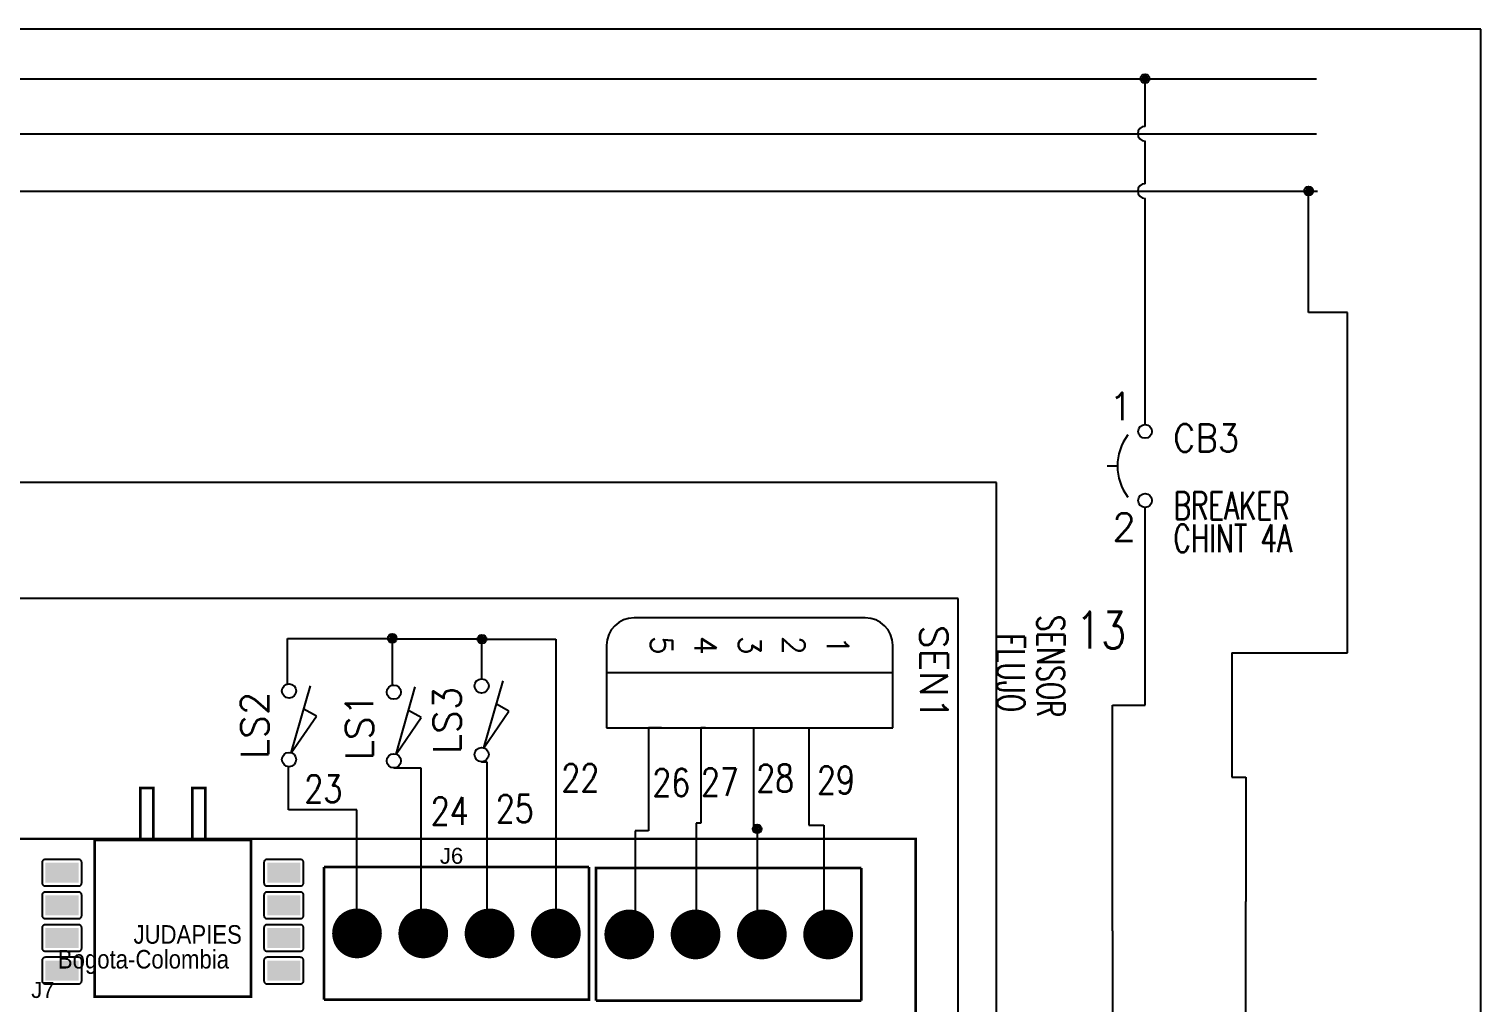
# Model space of a CAD drawing. Header units: inches. Extents: x 15 to 148, y 10 to 111.
# Drawn here: x 137.8 to 147.66, y 104.15 to 110.76 of the extents above; entities that cross this region are included whole.
import ezdxf
from ezdxf.enums import TextEntityAlignment as Align

# ---------------------------------------------------------------- set-up
doc = ezdxf.new("R2010")
doc.units = ezdxf.units.IN
doc.header["$MEASUREMENT"] = 0
doc.linetypes.add('HIDDEN2', pattern=[0.1875, 0.125, -0.0625])
for name, color, linetype in [('BLK_12AWG', 7, 'Continuous'), ('DESC', 1, 'Continuous'), ('MISC', 250, 'Continuous'), ('SYMS', 7, 'Continuous'), ('TAGS', 250, 'Continuous'), ('TERMS', 250, 'Continuous'), ('WIREFIXED', 7, 'Continuous')]:
    doc.layers.add(name, color=color, linetype=linetype)
doc.styles.add('WD', font='romans.shx')

# ---------------------------------------------------------------- blocks, each defined once
blk = doc.blocks.new('VCB1')
at = {"linetype": 'HIDDEN2'}
blk.add_line((-0.1712, 0), (-0.125, 0), dxfattribs=at)
for centre in [(0, 0.1562), (0, -0.1562)]:
    blk.add_circle(centre, 0.0312)
blk.add_arc((0.1094, 0), 0.2344, 143.1301, 216.8699)
at = {"style": 'WD'}
for tag, p, width in [('INST', (0.2188, 0.3883), 0.7), ('LOC', (0.2188, 0.2188), 0.7), ('TAG1', (0.1269, 0.0644), 0.9), ('XREF', (0.1287, -0.09), 0.7), ('DESC1', (0.1287, -0.242), 0.7), ('DESC2', (0.1287, -0.3893), 0.7)]:
    blk.add_attdef(tag, p, '', height=0.125, dxfattribs=dict(at, width=width))
at = {"linetype": 'Continuous', "style": 'WD'}
for tag, height, flags, p in [('TERM01', 0.125, 8, (-0.055, 0.2066)), ('CAT', 0.01, 9, (-0.1421, -0.0731)), ('MFG', 0.01, 9, (-0.1421, -0.0881))]:
    blk.add_attdef(tag, text='', height=height, dxfattribs=dict(at, flags=flags)).set_placement(p, align=Align.RIGHT)
at = {"color": 7, "style": 'WD', "flags": 1}
for tag, p in [('X2TERM01', (0, 0.1875)), ('X8TERM02', (0, -0.1875))]:
    blk.add_attdef(tag, p, '', height=0.0125, dxfattribs=at)
at = {"style": 'WD', "width": 0.7}
blk.add_attdef('RATING1', text='', height=0.125, dxfattribs=at).set_placement((-0.1875, 0.0625), align=Align.RIGHT)
at = {"color": 7, "style": 'WD'}
for tag, p in [('X4LINK', (-0.25, 0)), ('X1LINK', (0, 0))]:
    blk.add_attdef(tag, p, '', height=0.01, dxfattribs=at)
at = {"style": 'WD', "flags": 9}
for tag, p in [('FAMILY', (-0.1421, -0.0365)), ('CONTACT', (-0.1288, -0.1291))]:
    blk.add_attdef(tag, text='', height=0.01, dxfattribs=at).set_placement(p, align=Align.RIGHT)
at = {"linetype": 'Continuous', "style": 'WD', "flags": 9}
blk.add_attdef('ASSYCODE', text='', height=0.01, dxfattribs=at).set_placement((-0.1533, -0.1061), align=Align.CENTER)
at = {"linetype": 'Continuous', "style": 'WD', "flags": 8}
blk.add_attdef('TERM02', text='', height=0.125, dxfattribs=at).set_placement((-0.0407, -0.2134), align=Align.TOP_RIGHT)
blk = doc.blocks.new('WDDOT')
for radius in [0.03, 0.0187, 0.00929]:
    blk.add_circle((0, 0), radius)
blk = doc.blocks.new('WD_WNV')
at = {"style": 'WD', "flags": 1}
for tag, p in [('W01USER', (-0.0625, 0.0938)), ('W02USER', (-0.0625, 0.0859)), ('W03USER', (-0.0625, 0.0781)), ('W04USER', (-0.0625, 0.0703)), ('W05USER', (-0.0625, 0.0625)), ('W06USER', (-0.0625, 0.0547)), ('W07USER', (-0.0625, 0.0469)), ('W08USER', (-0.0625, 0.0391)), ('W09USER', (-0.0625, 0.0312)), ('W10USER', (-0.0625, 0.0234))]:
    blk.add_attdef(tag, text='', height=0.005, dxfattribs=at).set_placement(p, align=Align.CENTER)
at = {"linetype": 'Continuous', "style": 'WD', "width": 0.8}
blk.add_attdef('WIRENO', text='', height=0.125, dxfattribs=at).set_placement((-0.05, 0), align=Align.MIDDLE_RIGHT)
blk = doc.blocks.new('RPAD')
blk.add_trace([(-0.5, -0.5), (-0.5, 0.5), (0.5, -0.5), (0.5, 0.5)])
blk = doc.blocks.new('EPAD')
at = {"const_width": 0.5}
blk.add_lwpolyline([(-0.25, 0, 1), (0.25, 0, 1)], format="xyb", close=True, dxfattribs=at)
blk = doc.blocks.new('CIELEC-CFLH-V0016')
at = {"const_width": 0.008}
for points in [[(120.3695, 104.3563), (120.4088, 104.3563), (120.4088, 104.5138), (120.3695, 104.5138), (120.3695, 104.3563)], [(120.3695, 104.3563), (120.4088, 104.3563), (120.4088, 104.5138), (120.3695, 104.5138), (120.3695, 104.3563)], [(120.3695, 104.3563), (120.4088, 104.3563), (120.4088, 104.5138), (120.3695, 104.5138), (120.3695, 104.3563)], [(120.5269, 104.3563), (120.5663, 104.3563), (120.5663, 104.5138), (120.5269, 104.5138), (120.5269, 104.3563)], [(120.5269, 104.3563), (120.5663, 104.3563), (120.5663, 104.5138), (120.5269, 104.5138), (120.5269, 104.3563)], [(120.5269, 104.3563), (120.5663, 104.3563), (120.5663, 104.5138), (120.5269, 104.5138), (120.5269, 104.3563)], [(118.2263, 100.8837), (123.5652, 100.8837), (123.5652, 104.36), (118.2263, 104.36), (118.2263, 100.8837)], [(118.2263, 100.8837), (123.5652, 100.8837), (123.5652, 104.36), (118.2263, 104.36), (118.2263, 100.8837)], [(118.2263, 100.8837), (123.5652, 100.8837), (123.5652, 104.36), (118.2263, 104.36), (118.2263, 100.8837)], [(120.2317, 103.8838), (120.7041, 103.8838), (120.7041, 104.3563), (120.2317, 104.3563), (120.2317, 103.8838)], [(120.2317, 103.8838), (120.7041, 103.8838), (120.7041, 104.3563), (120.2317, 104.3563), (120.2317, 103.8838)], [(120.2317, 103.8838), (120.7041, 103.8838), (120.7041, 104.3563), (120.2317, 104.3563), (120.2317, 103.8838)], [(118.3906, 103.8717), (118.3906, 104.2717)], [(119.1906, 103.8717), (119.1906, 104.2717), (118.3906, 104.2717)], [(118.3906, 103.8717), (118.3906, 104.2717)], [(119.1906, 103.8717), (119.1906, 104.2717), (118.3906, 104.2717)], [(118.3906, 103.8717), (118.3906, 104.2717)], [(119.1906, 103.8717), (119.1906, 104.2717), (118.3906, 104.2717)], [(119.2122, 104.2748), (119.2122, 103.8748), (120.0122, 103.8748)], [(120.0122, 104.2748), (119.2122, 104.2748)], [(119.2122, 104.2748), (119.2122, 103.8748), (120.0122, 103.8748)], [(120.0122, 104.2748), (119.2122, 104.2748)], [(119.2122, 104.2748), (119.2122, 103.8748), (120.0122, 103.8748)], [(120.0122, 104.2748), (119.2122, 104.2748)], [(120.0122, 104.2748), (120.0122, 103.8748)], [(120.0122, 104.2748), (120.0122, 103.8748)], [(120.0122, 104.2748), (120.0122, 103.8748)], [(118.3906, 103.8717), (119.1906, 103.8717)], [(118.3906, 103.8717), (119.1906, 103.8717)], [(118.3906, 103.8717), (119.1906, 103.8717)]]:
    blk.add_lwpolyline(points, dxfattribs=at)
for points in [[(120.1932, 104.2878), (120.1932, 104.2278), (120.1932, 104.2268), (120.193, 104.2258), (120.1928, 104.2248), (120.1925, 104.2239), (120.1921, 104.223), (120.1916, 104.2222), (120.191, 104.2214), (120.1903, 104.2207), (120.1896, 104.2201), (120.1889, 104.2195), (120.1881, 104.219), (120.1872, 104.2186), (120.1863, 104.2183), (120.1853, 104.218), (120.1843, 104.2179), (120.1832, 104.2178), (120.0832, 104.2178), (120.0822, 104.2179), (120.0812, 104.218), (120.0802, 104.2183), (120.0793, 104.2186), (120.0784, 104.219), (120.0776, 104.2195), (120.0768, 104.2201), (120.0761, 104.2207), (120.0755, 104.2214), (120.0749, 104.2222), (120.0744, 104.223), (120.074, 104.2239), (120.0737, 104.2248), (120.0734, 104.2258), (120.0733, 104.2268), (120.0732, 104.2278), (120.0732, 104.2878), (120.0733, 104.2889), (120.0734, 104.2899), (120.0737, 104.2909), (120.074, 104.2918), (120.0744, 104.2927), (120.0749, 104.2935), (120.0755, 104.2943), (120.0761, 104.295), (120.0768, 104.2956), (120.0776, 104.2962), (120.0784, 104.2967), (120.0793, 104.2971), (120.0802, 104.2974), (120.0812, 104.2976), (120.0822, 104.2978), (120.0832, 104.2978), (120.1832, 104.2978), (120.1843, 104.2978), (120.1853, 104.2976), (120.1863, 104.2974), (120.1872, 104.2971), (120.1881, 104.2967), (120.1889, 104.2962), (120.1896, 104.2956), (120.1903, 104.295), (120.191, 104.2943), (120.1916, 104.2935), (120.1921, 104.2927), (120.1925, 104.2918), (120.1928, 104.2909), (120.193, 104.2899), (120.1932, 104.2889), (120.1932, 104.2878)], [(120.8625, 104.2878), (120.8625, 104.2278), (120.8625, 104.2268), (120.8623, 104.2258), (120.8621, 104.2248), (120.8618, 104.2239), (120.8613, 104.223), (120.8608, 104.2222), (120.8603, 104.2214), (120.8596, 104.2207), (120.8589, 104.2201), (120.8582, 104.2195), (120.8573, 104.219), (120.8565, 104.2186), (120.8555, 104.2183), (120.8546, 104.218), (120.8536, 104.2179), (120.8525, 104.2178), (120.7525, 104.2178), (120.7515, 104.2179), (120.7505, 104.218), (120.7495, 104.2183), (120.7486, 104.2186), (120.7477, 104.219), (120.7469, 104.2195), (120.7461, 104.2201), (120.7454, 104.2207), (120.7448, 104.2214), (120.7442, 104.2222), (120.7437, 104.223), (120.7433, 104.2239), (120.743, 104.2248), (120.7427, 104.2258), (120.7426, 104.2268), (120.7425, 104.2278), (120.7425, 104.2878), (120.7426, 104.2889), (120.7427, 104.2899), (120.743, 104.2909), (120.7433, 104.2918), (120.7437, 104.2927), (120.7442, 104.2935), (120.7448, 104.2943), (120.7454, 104.295), (120.7461, 104.2956), (120.7469, 104.2962), (120.7477, 104.2967), (120.7486, 104.2971), (120.7495, 104.2974), (120.7505, 104.2976), (120.7515, 104.2978), (120.7525, 104.2978), (120.8525, 104.2978), (120.8536, 104.2978), (120.8546, 104.2976), (120.8555, 104.2974), (120.8565, 104.2971), (120.8573, 104.2967), (120.8582, 104.2962), (120.8589, 104.2956), (120.8596, 104.295), (120.8603, 104.2943), (120.8608, 104.2935), (120.8613, 104.2927), (120.8618, 104.2918), (120.8621, 104.2909), (120.8623, 104.2899), (120.8625, 104.2889), (120.8625, 104.2878)], [(120.1932, 104.1894), (120.1932, 104.1294), (120.1932, 104.1284), (120.193, 104.1274), (120.1928, 104.1264), (120.1925, 104.1255), (120.1921, 104.1246), (120.1916, 104.1238), (120.191, 104.123), (120.1903, 104.1223), (120.1896, 104.1217), (120.1889, 104.1211), (120.1881, 104.1206), (120.1872, 104.1202), (120.1863, 104.1199), (120.1853, 104.1196), (120.1843, 104.1195), (120.1832, 104.1194), (120.0832, 104.1194), (120.0822, 104.1195), (120.0812, 104.1196), (120.0802, 104.1199), (120.0793, 104.1202), (120.0784, 104.1206), (120.0776, 104.1211), (120.0768, 104.1217), (120.0761, 104.1223), (120.0755, 104.123), (120.0749, 104.1238), (120.0744, 104.1246), (120.074, 104.1255), (120.0737, 104.1264), (120.0734, 104.1274), (120.0733, 104.1284), (120.0732, 104.1294), (120.0732, 104.1894), (120.0733, 104.1905), (120.0734, 104.1915), (120.0737, 104.1924), (120.074, 104.1934), (120.0744, 104.1942), (120.0749, 104.1951), (120.0755, 104.1958), (120.0761, 104.1965), (120.0768, 104.1972), (120.0776, 104.1977), (120.0784, 104.1982), (120.0793, 104.1987), (120.0802, 104.199), (120.0812, 104.1992), (120.0822, 104.1994), (120.0832, 104.1994), (120.1832, 104.1994), (120.1843, 104.1994), (120.1853, 104.1992), (120.1863, 104.199), (120.1872, 104.1987), (120.1881, 104.1982), (120.1889, 104.1977), (120.1896, 104.1972), (120.1903, 104.1965), (120.191, 104.1958), (120.1916, 104.1951), (120.1921, 104.1942), (120.1925, 104.1934), (120.1928, 104.1924), (120.193, 104.1915), (120.1932, 104.1905), (120.1932, 104.1894)], [(120.8625, 104.1894), (120.8625, 104.1294), (120.8625, 104.1284), (120.8623, 104.1274), (120.8621, 104.1264), (120.8618, 104.1255), (120.8613, 104.1246), (120.8608, 104.1238), (120.8603, 104.123), (120.8596, 104.1223), (120.8589, 104.1217), (120.8582, 104.1211), (120.8573, 104.1206), (120.8565, 104.1202), (120.8555, 104.1199), (120.8546, 104.1196), (120.8536, 104.1195), (120.8525, 104.1194), (120.7525, 104.1194), (120.7515, 104.1195), (120.7505, 104.1196), (120.7495, 104.1199), (120.7486, 104.1202), (120.7477, 104.1206), (120.7469, 104.1211), (120.7461, 104.1217), (120.7454, 104.1223), (120.7448, 104.123), (120.7442, 104.1238), (120.7437, 104.1246), (120.7433, 104.1255), (120.743, 104.1264), (120.7427, 104.1274), (120.7426, 104.1284), (120.7425, 104.1294), (120.7425, 104.1894), (120.7426, 104.1905), (120.7427, 104.1915), (120.743, 104.1924), (120.7433, 104.1934), (120.7437, 104.1942), (120.7442, 104.1951), (120.7448, 104.1958), (120.7454, 104.1965), (120.7461, 104.1972), (120.7469, 104.1977), (120.7477, 104.1982), (120.7486, 104.1987), (120.7495, 104.199), (120.7505, 104.1992), (120.7515, 104.1994), (120.7525, 104.1994), (120.8525, 104.1994), (120.8536, 104.1994), (120.8546, 104.1992), (120.8555, 104.199), (120.8565, 104.1987), (120.8573, 104.1982), (120.8582, 104.1977), (120.8589, 104.1972), (120.8596, 104.1965), (120.8603, 104.1958), (120.8608, 104.1951), (120.8613, 104.1942), (120.8618, 104.1934), (120.8621, 104.1924), (120.8623, 104.1915), (120.8625, 104.1905), (120.8625, 104.1894)], [(120.1932, 104.091), (120.1932, 104.031), (120.1932, 104.03), (120.193, 104.029), (120.1928, 104.028), (120.1925, 104.0271), (120.1921, 104.0262), (120.1916, 104.0254), (120.191, 104.0246), (120.1903, 104.0239), (120.1896, 104.0232), (120.1889, 104.0227), (120.1881, 104.0222), (120.1872, 104.0218), (120.1863, 104.0214), (120.1853, 104.0212), (120.1843, 104.021), (120.1832, 104.021), (120.0832, 104.021), (120.0822, 104.021), (120.0812, 104.0212), (120.0802, 104.0214), (120.0793, 104.0218), (120.0784, 104.0222), (120.0776, 104.0227), (120.0768, 104.0232), (120.0761, 104.0239), (120.0755, 104.0246), (120.0749, 104.0254), (120.0744, 104.0262), (120.074, 104.0271), (120.0737, 104.028), (120.0734, 104.029), (120.0733, 104.03), (120.0732, 104.031), (120.0732, 104.091), (120.0733, 104.092), (120.0734, 104.093), (120.0737, 104.094), (120.074, 104.0949), (120.0744, 104.0958), (120.0749, 104.0966), (120.0755, 104.0974), (120.0761, 104.0981), (120.0768, 104.0987), (120.0776, 104.0993), (120.0784, 104.0998), (120.0793, 104.1002), (120.0802, 104.1006), (120.0812, 104.1008), (120.0822, 104.1009), (120.0832, 104.101), (120.1832, 104.101), (120.1843, 104.1009), (120.1853, 104.1008), (120.1863, 104.1006), (120.1872, 104.1002), (120.1881, 104.0998), (120.1889, 104.0993), (120.1896, 104.0987), (120.1903, 104.0981), (120.191, 104.0974), (120.1916, 104.0966), (120.1921, 104.0958), (120.1925, 104.0949), (120.1928, 104.094), (120.193, 104.093), (120.1932, 104.092), (120.1932, 104.091)], [(120.8625, 104.091), (120.8625, 104.031), (120.8625, 104.03), (120.8623, 104.029), (120.8621, 104.028), (120.8618, 104.0271), (120.8613, 104.0262), (120.8608, 104.0254), (120.8603, 104.0246), (120.8596, 104.0239), (120.8589, 104.0232), (120.8582, 104.0227), (120.8573, 104.0222), (120.8565, 104.0218), (120.8555, 104.0214), (120.8546, 104.0212), (120.8536, 104.021), (120.8525, 104.021), (120.7525, 104.021), (120.7515, 104.021), (120.7505, 104.0212), (120.7495, 104.0214), (120.7486, 104.0218), (120.7477, 104.0222), (120.7469, 104.0227), (120.7461, 104.0232), (120.7454, 104.0239), (120.7448, 104.0246), (120.7442, 104.0254), (120.7437, 104.0262), (120.7433, 104.0271), (120.743, 104.028), (120.7427, 104.029), (120.7426, 104.03), (120.7425, 104.031), (120.7425, 104.091), (120.7426, 104.092), (120.7427, 104.093), (120.743, 104.094), (120.7433, 104.0949), (120.7437, 104.0958), (120.7442, 104.0966), (120.7448, 104.0974), (120.7454, 104.0981), (120.7461, 104.0987), (120.7469, 104.0993), (120.7477, 104.0998), (120.7486, 104.1002), (120.7495, 104.1006), (120.7505, 104.1008), (120.7515, 104.1009), (120.7525, 104.101), (120.8525, 104.101), (120.8536, 104.1009), (120.8546, 104.1008), (120.8555, 104.1006), (120.8565, 104.1002), (120.8573, 104.0998), (120.8582, 104.0993), (120.8589, 104.0987), (120.8596, 104.0981), (120.8603, 104.0974), (120.8608, 104.0966), (120.8613, 104.0958), (120.8618, 104.0949), (120.8621, 104.094), (120.8623, 104.093), (120.8625, 104.092), (120.8625, 104.091)], [(120.1932, 103.9926), (120.1932, 103.9326), (120.1932, 103.9315), (120.193, 103.9305), (120.1928, 103.9296), (120.1925, 103.9286), (120.1921, 103.9278), (120.1916, 103.9269), (120.191, 103.9262), (120.1903, 103.9255), (120.1896, 103.9248), (120.1889, 103.9243), (120.1881, 103.9238), (120.1872, 103.9233), (120.1863, 103.923), (120.1853, 103.9228), (120.1843, 103.9226), (120.1832, 103.9226), (120.0832, 103.9226), (120.0822, 103.9226), (120.0812, 103.9228), (120.0802, 103.923), (120.0793, 103.9233), (120.0784, 103.9238), (120.0776, 103.9243), (120.0768, 103.9248), (120.0761, 103.9255), (120.0755, 103.9262), (120.0749, 103.9269), (120.0744, 103.9278), (120.074, 103.9286), (120.0737, 103.9296), (120.0734, 103.9305), (120.0733, 103.9315), (120.0732, 103.9326), (120.0732, 103.9926), (120.0733, 103.9936), (120.0734, 103.9946), (120.0737, 103.9956), (120.074, 103.9965), (120.0744, 103.9974), (120.0749, 103.9982), (120.0755, 103.999), (120.0761, 103.9997), (120.0768, 104.0003), (120.0776, 104.0009), (120.0784, 104.0014), (120.0793, 104.0018), (120.0802, 104.0021), (120.0812, 104.0024), (120.0822, 104.0025), (120.0832, 104.0026), (120.1832, 104.0026), (120.1843, 104.0025), (120.1853, 104.0024), (120.1863, 104.0021), (120.1872, 104.0018), (120.1881, 104.0014), (120.1889, 104.0009), (120.1896, 104.0003), (120.1903, 103.9997), (120.191, 103.999), (120.1916, 103.9982), (120.1921, 103.9974), (120.1925, 103.9965), (120.1928, 103.9956), (120.193, 103.9946), (120.1932, 103.9936), (120.1932, 103.9926)], [(120.8625, 103.9926), (120.8625, 103.9326), (120.8625, 103.9315), (120.8623, 103.9305), (120.8621, 103.9296), (120.8618, 103.9286), (120.8613, 103.9278), (120.8608, 103.9269), (120.8603, 103.9262), (120.8596, 103.9255), (120.8589, 103.9248), (120.8582, 103.9243), (120.8573, 103.9238), (120.8565, 103.9233), (120.8555, 103.923), (120.8546, 103.9228), (120.8536, 103.9226), (120.8525, 103.9226), (120.7525, 103.9226), (120.7515, 103.9226), (120.7505, 103.9228), (120.7495, 103.923), (120.7486, 103.9233), (120.7477, 103.9238), (120.7469, 103.9243), (120.7461, 103.9248), (120.7454, 103.9255), (120.7448, 103.9262), (120.7442, 103.9269), (120.7437, 103.9278), (120.7433, 103.9286), (120.743, 103.9296), (120.7427, 103.9305), (120.7426, 103.9315), (120.7425, 103.9326), (120.7425, 103.9926), (120.7426, 103.9936), (120.7427, 103.9946), (120.743, 103.9956), (120.7433, 103.9965), (120.7437, 103.9974), (120.7442, 103.9982), (120.7448, 103.999), (120.7454, 103.9997), (120.7461, 104.0003), (120.7469, 104.0009), (120.7477, 104.0014), (120.7486, 104.0018), (120.7495, 104.0021), (120.7505, 104.0024), (120.7515, 104.0025), (120.7525, 104.0026), (120.8525, 104.0026), (120.8536, 104.0025), (120.8546, 104.0024), (120.8555, 104.0021), (120.8565, 104.0018), (120.8573, 104.0014), (120.8582, 104.0009), (120.8589, 104.0003), (120.8596, 103.9997), (120.8603, 103.999), (120.8608, 103.9982), (120.8613, 103.9974), (120.8618, 103.9965), (120.8621, 103.9956), (120.8623, 103.9946), (120.8625, 103.9936), (120.8625, 103.9926)]]:
    blk.add_lwpolyline(points, close=True)
at = {"xscale": 0.06, "yscale": 0.1, "rotation": 270}
for p in [(120.1332, 104.2578), (120.8025, 104.2578), (120.1332, 104.1594), (120.8025, 104.1594), (120.1332, 104.061), (120.8025, 104.061), (120.1332, 103.9626), (120.8025, 103.9626)]:
    blk.add_blockref('RPAD', p, dxfattribs=at)
at = {"xscale": 0.15, "yscale": 0.15}
for p in [(118.4906, 104.0717), (118.6906, 104.0717), (118.8906, 104.0717), (119.0906, 104.0717), (119.3122, 104.0748), (119.5122, 104.0748), (119.7122, 104.0748), (119.9122, 104.0748)]:
    blk.add_blockref('EPAD', p, dxfattribs=at)
at = {"text_generation_flag": 2}
for s, height, width, p in [('J6', 0.048, 1.041667, (119.6622, 104.2848)), ('J6', 0.048, 1.041667, (119.6622, 104.2848)), ('J6', 0.048, 1.041667, (119.6622, 104.2848)), ('JUDAPIES', 0.056, 0.892857, (120.5866, 104.0437)), ('JUDAPIES', 0.056, 0.892857, (120.5866, 104.0437)), ('JUDAPIES', 0.056, 0.892857, (120.5866, 104.0437)), ('Bogota-Colombia', 0.056, 0.892857, (120.815, 103.9689)), ('Bogota-Colombia', 0.056, 0.892857, (120.815, 103.9689)), ('Bogota-Colombia', 0.056, 0.892857, (120.815, 103.9689)), ('J7', 0.048, 1.041667, (120.8954, 103.8801)), ('J7', 0.048, 1.041667, (120.8954, 103.8801)), ('J7', 0.048, 1.041667, (120.8954, 103.8801))]:
    blk.add_text(s, height=height, dxfattribs=dict(at, width=width)).set_placement(p)
blk = doc.blocks.new('HCN1_1PJ_85F8')
at = {"layer": 'SYMS'}
for p, q in [((0.25, 0.25), (-0.125, 0.25)), ((0, 0.25), (0, -1.05)), ((0.25, -1.05), (0.25, 0.25)), ((-0.25, 0.125), (-0.25, -0.925)), ((-0.125, -1.05), (0.25, -1.05))]:
    blk.add_line(p, q, dxfattribs=at)
for centre, start, end in [((-0.125, 0.125), 90, 180), ((-0.125, -0.925), 180, 270)]:
    blk.add_arc(centre, 0.125, start, end, dxfattribs=at)
at = {"layer": 'SYMS', "style": 'WD', "width": 0.7}
for tag, p in [('INST', (-0.0062, 1.2498)), ('LOC', (-0.0062, 1.0802)), ('DESC1', (0, 0.9062)), ('DESC2', (0, 0.725)), ('DESC3', (0, 0.55))]:
    blk.add_attdef(tag, text='', height=0.125, dxfattribs=at).set_placement(p, align=Align.CENTER)
at = {"layer": 'SYMS', "style": 'WD'}
blk.add_attdef('TAG1', text='', height=0.125, dxfattribs=at).set_placement((0, 0.375), align=Align.CENTER)
at = {"layer": 'SYMS', "style": 'WD', "width": 0.8}
blk.add_attdef('XREF', (1, 0.375), '', height=0.125, dxfattribs=at)
at = {"layer": 'SYMS', "linetype": 'Continuous', "style": 'WD', "flags": 8}
for tag, p in [('TERMDESC01P', (-0.35, 0.05)), ('TERMDESC02P', (-0.35, -0.15)), ('TERMDESC03P', (-0.35, -0.35)), ('TERMDESC04P', (-0.35, -0.55)), ('TERMDESC05P', (-0.35, -0.75))]:
    blk.add_attdef(tag, text='', height=0.1, dxfattribs=at).set_placement(p, align=Align.RIGHT)
at = {"layer": 'SYMS', "style": 'WD'}
for tag, p, flags in [('ACE_FLAG', (0.0484, 0.1343), 9), ('WDBLKNAM', (0.175, 0.125), 9), ('FAMILY', (0.0484, 0.1211), 9), ('GENDER', (0.1093, 0.0795), 9), ('X4TERM01P', (-0.25, 0), 1), ('X1TERM01J', (0.25, 0), 1), ('X4TERM02P', (-0.25, -0.2), 1), ('X1TERM02J', (0.25, -0.2), 1), ('X4TERM03P', (-0.25, -0.4), 1), ('X1TERM03J', (0.25, -0.4), 1), ('X4TERM04P', (-0.25, -0.6), 1), ('X1TERM04J', (0.25, -0.6), 1), ('X4TERM05P', (-0.25, -0.8), 1), ('X1TERM05J', (0.25, -0.8), 1), ('X8LINK', (0, -1.175), 1)]:
    blk.add_attdef(tag, p, '', height=0.01, dxfattribs=dict(at, flags=flags))
at = {"layer": 'SYMS', "linetype": 'Continuous', "style": 'WD', "flags": 8}
for tag, p in [('TERMDESC01J', (0.35, 0.05)), ('TERMDESC02J', (0.35, -0.15)), ('TERMDESC03J', (0.35, -0.35)), ('TERMDESC04J', (0.35, -0.55)), ('TERMDESC05J', (0.35, -0.75))]:
    blk.add_attdef(tag, p, '', height=0.1, dxfattribs=at)
at = {"layer": 'SYMS', "linetype": 'Continuous', "style": 'WD', "flags": 9}
for tag, p in [('ASSYCODE', (0.0458, 0.0647)), ('MFG', (0.0505, 0.0785)), ('CAT', (0.0525, 0.0979))]:
    blk.add_attdef(tag, text='', height=0.01, dxfattribs=at).set_placement(p, align=Align.CENTER)
at = {"layer": 'SYMS', "linetype": 'Continuous', "style": 'WD'}
for tag, flags, p in [('TERM01P', 8, (-0.125, 0)), ('TERM01J', 9, (0.125, 0)), ('TERM02P', 8, (-0.125, -0.2)), ('TERM02J', 9, (0.125, -0.2)), ('TERM03P', 8, (-0.125, -0.4)), ('TERM03J', 9, (0.125, -0.4)), ('TERM04P', 8, (-0.125, -0.6)), ('TERM04J', 9, (0.125, -0.6)), ('TERM05P', 8, (-0.125, -0.8)), ('TERM05J', 9, (0.125, -0.8))]:
    blk.add_attdef(tag, text='', height=0.1, dxfattribs=dict(at, flags=flags)).set_placement(p, align=Align.MIDDLE_CENTER)
at = {"layer": 'SYMS', "color": 7, "style": 'WD'}
for tag, p in [('X4_TINY_DOT_DONT_REMOVE_01P', (-0.25, 0)), ('X1_TINY_DOT_DONT_REMOVE_01J', (0.25, 0)), ('X4_TINY_DOT_DONT_REMOVE_02P', (-0.25, -0.2)), ('X1_TINY_DOT_DONT_REMOVE_02J', (0.25, -0.2)), ('X4_TINY_DOT_DONT_REMOVE_03P', (-0.25, -0.4)), ('X1_TINY_DOT_DONT_REMOVE_03J', (0.25, -0.4)), ('X4_TINY_DOT_DONT_REMOVE_04P', (-0.25, -0.6)), ('X1_TINY_DOT_DONT_REMOVE_04J', (0.25, -0.6)), ('X4_TINY_DOT_DONT_REMOVE_05P', (-0.25, -0.8)), ('X1_TINY_DOT_DONT_REMOVE_05J', (0.25, -0.8))]:
    blk.add_attdef(tag, p, '', height=0.0001, dxfattribs=at)
at = {"layer": 'SYMS', "linetype": 'Continuous', "style": 'WD', "flags": 8}
for tag, p in [('X4WIRE01P', (-0.35, -0.05)), ('X4WIRE02P', (-0.35, -0.25)), ('X4WIRE03P', (-0.35, -0.45)), ('X4WIRE04P', (-0.35, -0.65)), ('X4WIRE05P', (-0.35, -0.85))]:
    blk.add_attdef(tag, text='', height=0.1, dxfattribs=at).set_placement(p, align=Align.TOP_RIGHT)
for tag, p in [('X1WIRE01J', (0.35, -0.05)), ('X1WIRE02J', (0.35, -0.25)), ('X1WIRE03J', (0.35, -0.45)), ('X1WIRE04J', (0.35, -0.65)), ('X1WIRE05J', (0.35, -0.85))]:
    blk.add_attdef(tag, text='', height=0.1, dxfattribs=at).set_placement(p, align=Align.TOP_LEFT)
blk = doc.blocks.new('HLS11')
at = {"linetype": 'Continuous'}
for p, q in [((-0.1248, -0.0103), (0.0408, -0.1237)), ((-0.1248, -0.0103), (0.1786, -0.097)), ((0.0408, -0.1237), (0.0728, -0.0668))]:
    blk.add_line(p, q, dxfattribs=at)
for centre in [(-0.1553, 0), (0.1553, 0)]:
    blk.add_circle(centre, 0.0322)
at = {"style": 'WD', "width": 0.7}
for tag, p in [('INST', (0, 0.7321)), ('LOC', (0, 0.5625)), ('DESC1', (0, 0.4062)), ('DESC2', (0, 0.25)), ('XREF', (0, -0.2988)), ('WDTAGALT', (0.0062, -0.4375))]:
    blk.add_attdef(tag, text='', height=0.125, dxfattribs=at).set_placement(p, align=Align.CENTER)
at = {"style": 'WD'}
blk.add_attdef('TAG1', text='', height=0.125, dxfattribs=at).set_placement((0, 0.0938), align=Align.CENTER)
for tag, p, height, flags in [('X4TERM01', (-0.1875, 0), 0.0125, 1), ('CONTACT', (0.0376, 0.0204), 0.01, 1), ('FAMILY', (0.0376, 0.0371), 0.01, 9), ('X1TERM02', (0.1875, 0), 0.0125, 1)]:
    blk.add_attdef(tag, p, '', height=height, dxfattribs=dict(at, flags=flags))
for tag, p in [('X2LINK', (0, 0.0312)), ('X8LINK', (0, -0.1562))]:
    blk.add_attdef(tag, p, '', height=0.01, dxfattribs=at)
at = {"linetype": 'Continuous', "style": 'WD', "flags": 9}
for tag, p in [('CAT', (0.0626, -0.0071)), ('ASSYCODE', (0.062, -0.047)), ('MFG', (0.0626, -0.0266))]:
    blk.add_attdef(tag, text='', height=0.01, dxfattribs=at).set_placement(p, align=Align.CENTER)
at = {"linetype": 'Continuous', "style": 'WD', "flags": 8}
blk.add_attdef('TERM01', text='', height=0.125, dxfattribs=at).set_placement((-0.25, -0.0314), align=Align.TOP_RIGHT)
blk.add_attdef('TERM02', text='', height=0.125, dxfattribs=at).set_placement((0.25, -0.0314), align=Align.TOP_LEFT)
blk = doc.blocks.new('WD_WNH')
at = {"linetype": 'Continuous', "style": 'WD', "width": 0.8}
blk.add_attdef('WIRENO', text='', height=0.125, dxfattribs=at).set_placement((0, 0.0625), align=Align.CENTER)
at = {"style": 'WD', "flags": 1}
for tag, p in [('W01USER', (0, 0.0781)), ('W02USER', (0, 0.0703)), ('W03USER', (0, 0.0625)), ('W04USER', (0, 0.0547)), ('W05USER', (0, 0.0469)), ('W06USER', (0, 0.0391)), ('W07USER', (0, 0.0312)), ('W08USER', (0, 0.0234)), ('W09USER', (0, 0.0156)), ('W10USER', (0, 0.0078))]:
    blk.add_attdef(tag, text='', height=0.005, dxfattribs=at).set_placement(p, align=Align.CENTER)

msp = doc.modelspace()

# ---------------------------------------------------------------- linework, layer by layer
at = {"color": 7, "linetype": 'Continuous'}
for p, q in [((147.6602, 110.7588), (126.9102, 110.7588)), ((147.6602, 94.5738), (147.6602, 110.7588))]:
    msp.add_line(p, q, dxfattribs=at)
at = {"layer": 'BLK_12AWG'}
for p, q in [((132.5131, 110.4219), (146.5435, 110.4219)), ((145.3796, 110.0984), (145.3796, 110.4219)), ((132.498, 110.0484), (146.5435, 110.0484)), ((145.3796, 109.7095), (145.3796, 109.9984)), ((132.5465, 109.6595), (146.5506, 109.6595)), ((146.4899, 108.8362), (146.4899, 109.6595)), ((145.3796, 108.075), (145.3796, 109.6095)), ((146.7548, 108.8362), (146.4899, 108.8362)), ((146.7548, 106.5262), (146.7548, 108.8362)), ((144.3704, 107.6822), (137.539, 107.6822)), ((144.3704, 96.9284), (144.3704, 107.6822)), ((145.3796, 106.1696), (145.3796, 107.5125)), ((144.1115, 106.8944), (137.589, 106.8944)), ((144.1115, 97.2269), (144.1115, 106.8944)), ((139.557, 106.3154), (139.557, 106.6237)), ((139.557, 106.6237), (140.2687, 106.6237)), ((140.8781, 106.6184), (140.2687, 106.6184)), ((140.2687, 106.6184), (140.2687, 106.3071)), ((140.8781, 106.3493), (140.8781, 106.6184)), ((140.8781, 106.6184), (141.3789, 106.6184)), ((141.3789, 106.6184), (141.3789, 104.6484)), ((145.9686, 106.5262), (145.9686, 105.682)), ((145.9686, 106.5262), (146.7548, 106.5262)), ((140.2687, 106.3071), (140.2796, 106.3071)), ((145.1589, 104.8268), (145.1589, 106.1696)), ((145.1589, 106.1696), (145.3796, 106.1696)), ((142.0978, 106.0162), (142.0081, 106.0162)), ((142.0081, 106.0162), (142.0081, 105.3179)), ((142.3966, 106.0162), (142.3645, 106.0162)), ((142.3645, 106.0162), (142.3645, 105.3696)), ((142.6954, 106.0162), (142.7209, 106.0162)), ((142.7209, 106.0162), (142.7209, 105.3308)), ((142.9942, 106.0162), (143.0967, 106.0162)), ((143.0967, 106.0162), (143.0967, 105.3567)), ((140.8755, 105.7868), (140.9101, 105.7868)), ((140.9101, 105.7868), (140.9101, 104.5792)), ((139.5637, 105.6065), (139.5637, 105.7529)), ((140.2796, 105.7446), (140.4626, 105.7446)), ((140.4626, 105.7446), (140.4626, 104.6005)), ((145.9686, 105.682), (146.0629, 105.682)), ((146.0629, 105.682), (146.0629, 104.8378)), ((139.5637, 105.4601), (139.5637, 105.6065)), ((140.0294, 105.4601), (139.5637, 105.4601)), ((140.0294, 104.5938), (140.0294, 105.4601)), ((142.0081, 105.3179), (141.9183, 105.3179)), ((141.9183, 105.3179), (141.9183, 104.6196)), ((142.3645, 105.3696), (142.3324, 105.3696)), ((142.3324, 105.3696), (142.3324, 104.7231)), ((142.7209, 105.3308), (142.7464, 105.3308)), ((142.7464, 105.3308), (142.7464, 104.6455)), ((143.0967, 105.3567), (143.1992, 105.3567)), ((143.1992, 105.3567), (143.1992, 104.6972)), ((145.1589, 104.6393), (145.1589, 104.8268)), ((146.0629, 104.6503), (146.0629, 104.8378)), ((145.1589, 104.6393), (145.1589, 99.71)), ((146.0629, 103.0989), (146.0629, 104.6503))]:
    msp.add_line(p, q, dxfattribs=at)
for centre in [(145.3796, 110.0484), (145.3796, 109.6595)]:
    msp.add_arc(centre, 0.05, 90, 270, dxfattribs=at)

# ---------------------------------------------------------------- block references
ref = msp.add_blockref('HCN1_1PJ_85F8', (143.293, 106.3897), dxfattribs=dict(xscale=1.494, yscale=1.494, zscale=1.494, rotation=270))
ref.add_attrib('TAG1', 'SEN1', dxfattribs={"layer": 'TAGS', "height": 0.18675, "rotation": 270, "style": 'WD'}).set_placement((143.8532, 106.3897), align=Align.CENTER)
ref.add_attrib('DESC1', 'SENSOR ', dxfattribs={"layer": 'DESC', "height": 0.18675, "rotation": 270, "style": 'WD', "width": 0.7}).set_placement((144.6469, 106.3897), align=Align.CENTER)
ref.add_attrib('DESC2', 'FLUJO', dxfattribs={"layer": 'DESC', "height": 0.18675, "rotation": 270, "style": 'WD', "width": 0.7}).set_placement((144.3761, 106.3897), align=Align.CENTER)
ref.add_attrib('X4_TINY_DOT_DONT_REMOVE_01P', '.', (143.293, 106.7632), dxfattribs={"layer": 'MISC', "color": 7, "height": 0.000149, "rotation": 270, "style": 'WD'})
ref.add_attrib('X1_TINY_DOT_DONT_REMOVE_01J', '.', (143.293, 106.0162), dxfattribs={"layer": 'MISC', "color": 7, "height": 0.000149, "rotation": 270, "style": 'WD'})
ref.add_attrib('TERM01P', '1', dxfattribs={"layer": 'TERMS', "linetype": 'Continuous', "height": 0.1494, "rotation": 270, "style": 'WD', "flags": 8}).set_placement((143.293, 106.5764), align=Align.MIDDLE_CENTER)
ref.add_attrib('X4_TINY_DOT_DONT_REMOVE_02P', '.', (142.9942, 106.7632), dxfattribs={"layer": 'MISC', "color": 7, "height": 0.000149, "rotation": 270, "style": 'WD'})
ref.add_attrib('X1_TINY_DOT_DONT_REMOVE_02J', '.', (142.9942, 106.0162), dxfattribs={"layer": 'MISC', "color": 7, "height": 0.000149, "rotation": 270, "style": 'WD'})
ref.add_attrib('TERM02P', '2', dxfattribs={"layer": 'TERMS', "linetype": 'Continuous', "height": 0.1494, "rotation": 270, "style": 'WD', "flags": 8}).set_placement((142.9942, 106.5764), align=Align.MIDDLE_CENTER)
ref.add_attrib('X4_TINY_DOT_DONT_REMOVE_03P', '.', (142.6954, 106.7632), dxfattribs={"layer": 'MISC', "color": 7, "height": 0.000149, "rotation": 270, "style": 'WD'})
ref.add_attrib('X1_TINY_DOT_DONT_REMOVE_03J', '.', (142.6954, 106.0162), dxfattribs={"layer": 'MISC', "color": 7, "height": 0.000149, "rotation": 270, "style": 'WD'})
ref.add_attrib('TERM03P', '3', dxfattribs={"layer": 'TERMS', "linetype": 'Continuous', "height": 0.1494, "rotation": 270, "style": 'WD', "flags": 8}).set_placement((142.6954, 106.5764), align=Align.MIDDLE_CENTER)
ref.add_attrib('X4_TINY_DOT_DONT_REMOVE_04P', '.', (142.3966, 106.7632), dxfattribs={"layer": 'MISC', "color": 7, "height": 0.000149, "rotation": 270, "style": 'WD'})
ref.add_attrib('X1_TINY_DOT_DONT_REMOVE_04J', '.', (142.3966, 106.0162), dxfattribs={"layer": 'MISC', "color": 7, "height": 0.000149, "rotation": 270, "style": 'WD'})
ref.add_attrib('TERM04P', '4', dxfattribs={"layer": 'TERMS', "linetype": 'Continuous', "height": 0.1494, "rotation": 270, "style": 'WD', "flags": 8}).set_placement((142.3966, 106.5764), align=Align.MIDDLE_CENTER)
ref.add_attrib('X4_TINY_DOT_DONT_REMOVE_05P', '.', (142.0978, 106.7632), dxfattribs={"layer": 'MISC', "color": 7, "height": 0.000149, "rotation": 270, "style": 'WD'})
ref.add_attrib('X1_TINY_DOT_DONT_REMOVE_05J', '.', (142.0978, 106.0162), dxfattribs={"layer": 'MISC', "color": 7, "height": 0.000149, "rotation": 270, "style": 'WD'})
ref.add_attrib('TERM05P', '5', dxfattribs={"layer": 'TERMS', "linetype": 'Continuous', "height": 0.1494, "rotation": 270, "style": 'WD', "flags": 8}).set_placement((142.0978, 106.5764), align=Align.MIDDLE_CENTER)
at = {"layer": 'BLK_12AWG', "xscale": -2.25, "yscale": 2.25, "zscale": 2.25}
msp.add_blockref('CIELEC-CFLH-V0016', (409.832, -129.5468), dxfattribs=at)
at = {"layer": 'SYMS'}
for p in [(145.3796, 110.4219), (146.4899, 109.6595), (140.2687, 106.6237), (140.8781, 106.6184), (142.7464, 105.3308)]:
    msp.add_blockref('WDDOT', p, dxfattribs=at)
ref = msp.add_blockref('VCB1', (145.3796, 107.7938), dxfattribs=dict(at, xscale=1.5, yscale=1.5, zscale=1.5))
ref.add_attrib('DESC2', 'CHINT 4A', (145.5726, 107.2098), dxfattribs={"layer": 'DESC', "height": 0.1875, "style": 'WD', "width": 0.7})
ref.add_attrib('DESC1', 'BREAKER', (145.5726, 107.4308), dxfattribs={"layer": 'DESC', "height": 0.1875, "style": 'WD', "width": 0.7})
ref.add_attrib('TAG1', 'CB3', (145.57, 107.8903), dxfattribs={"layer": 'TAGS', "height": 0.1875, "style": 'WD', "width": 0.9})
ref.add_attrib('TERM02', '2', dxfattribs={"layer": 'TERMS', "linetype": 'Continuous', "height": 0.1875, "style": 'WD', "flags": 8}).set_placement((145.3185, 107.4736), align=Align.TOP_RIGHT)
ref.add_attrib('TERM01', '1', dxfattribs={"layer": 'TERMS', "linetype": 'Continuous', "height": 0.1875, "style": 'WD', "flags": 8}).set_placement((145.2971, 108.1037), align=Align.RIGHT)
ref = msp.add_blockref('HLS11', (139.5683, 106.0342), dxfattribs=dict(at, xscale=1.5, yscale=1.5, zscale=1.5, rotation=89.99999999999999))
ref.add_attrib('TAG1', 'LS2', dxfattribs={"layer": 'TAGS', "height": 0.1875, "rotation": 90, "style": 'WD'}).set_placement((139.4277, 106.0342), align=Align.CENTER)
ref = msp.add_blockref('HLS11', (140.2796, 106.0258), dxfattribs=dict(at, xscale=1.5, yscale=1.5, zscale=1.5, rotation=89.99999999999999))
ref.add_attrib('TAG1', 'LS1', dxfattribs={"layer": 'TAGS', "height": 0.1875, "rotation": 90, "style": 'WD'}).set_placement((140.139, 106.0258), align=Align.CENTER)
ref = msp.add_blockref('HLS11', (140.8755, 106.0681), dxfattribs=dict(at, xscale=1.5, yscale=1.5, zscale=1.5, rotation=89.99999999999999))
ref.add_attrib('TAG1', 'LS3', dxfattribs={"layer": 'TAGS', "height": 0.1875, "rotation": 90, "style": 'WD'}).set_placement((140.7349, 106.0681), align=Align.CENTER)
at = {"layer": 'WIREFIXED'}
ref = msp.add_blockref('WD_WNV', (145.3528, 106.6797), dxfattribs=dict(at, xscale=2, yscale=2, zscale=2))
ref.add_attrib('WIRENOF', '13', dxfattribs={"linetype": 'Continuous', "height": 0.25, "style": 'WD', "width": 0.8}).set_placement((145.2528, 106.6797), align=Align.MIDDLE_RIGHT)
ref = msp.add_blockref('WD_WNH', (141.5461, 105.4901), dxfattribs=dict(at, xscale=1.5, yscale=1.5, zscale=1.5))
ref.add_attrib('WIRENOF', '22', dxfattribs={"linetype": 'Continuous', "height": 0.1875, "style": 'WD', "width": 0.8}).set_placement((141.5461, 105.5839), align=Align.CENTER)
ref = msp.add_blockref('WD_WNH', (142.4935, 105.4875), dxfattribs=dict(at, xscale=1.5, yscale=1.5, zscale=1.5))
ref.add_attrib('WIRENOF', '28', dxfattribs={"linetype": 'Continuous', "height": 0.1875, "style": 'WD', "width": 0.8}).set_placement((142.8685, 105.5812), align=Align.CENTER)
ref = msp.add_blockref('WD_WNV', (140.0044, 105.6026), dxfattribs=dict(at, xscale=1.5, yscale=1.5, zscale=1.5))
ref.add_attrib('WIRENOF', '23', dxfattribs={"linetype": 'Continuous', "height": 0.1875, "style": 'WD', "width": 0.8}).set_placement((139.9294, 105.6026), align=Align.MIDDLE_RIGHT)
ref = msp.add_blockref('WD_WNH', (141.7881, 105.458), dxfattribs=dict(at, xscale=1.5, yscale=1.5, zscale=1.5))
ref.add_attrib('WIRENOF', '26', dxfattribs={"linetype": 'Continuous', "height": 0.1875, "style": 'WD', "width": 0.8}).set_placement((142.1631, 105.5517), align=Align.CENTER)
ref = msp.add_blockref('WD_WNH', (142.493, 105.4606), dxfattribs=dict(at, xscale=1.5, yscale=1.5, zscale=1.5))
ref.add_attrib('WIRENOF', '27', dxfattribs={"linetype": 'Continuous', "height": 0.1875, "style": 'WD', "width": 0.8}).set_placement((142.493, 105.5544), align=Align.CENTER)
ref = msp.add_blockref('WD_WNH', (142.7182, 105.474), dxfattribs=dict(at, xscale=1.5, yscale=1.5, zscale=1.5))
ref.add_attrib('WIRENOF', '29', dxfattribs={"linetype": 'Continuous', "height": 0.1875, "style": 'WD', "width": 0.8}).set_placement((143.2807, 105.5678), align=Align.CENTER)
ref = msp.add_blockref('WD_WNH', (140.3344, 105.64), dxfattribs=dict(at, xscale=1.5, yscale=1.5, zscale=1.5))
ref.add_attrib('WIRENOF', '24', dxfattribs={"linetype": 'Continuous', "height": 0.1875, "style": 'WD', "width": 0.8}).set_placement((140.6592, 105.5462), align=Align.TOP_CENTER)
ref = msp.add_blockref('WD_WNH', (140.7259, 105.281), dxfattribs=dict(at, xscale=1.5, yscale=1.5, zscale=1.5))
ref.add_attrib('WIRENOF', '25', dxfattribs={"linetype": 'Continuous', "height": 0.1875, "style": 'WD', "width": 0.8}).set_placement((141.1009, 105.3748), align=Align.CENTER)

doc.saveas('drawing.dxf')
